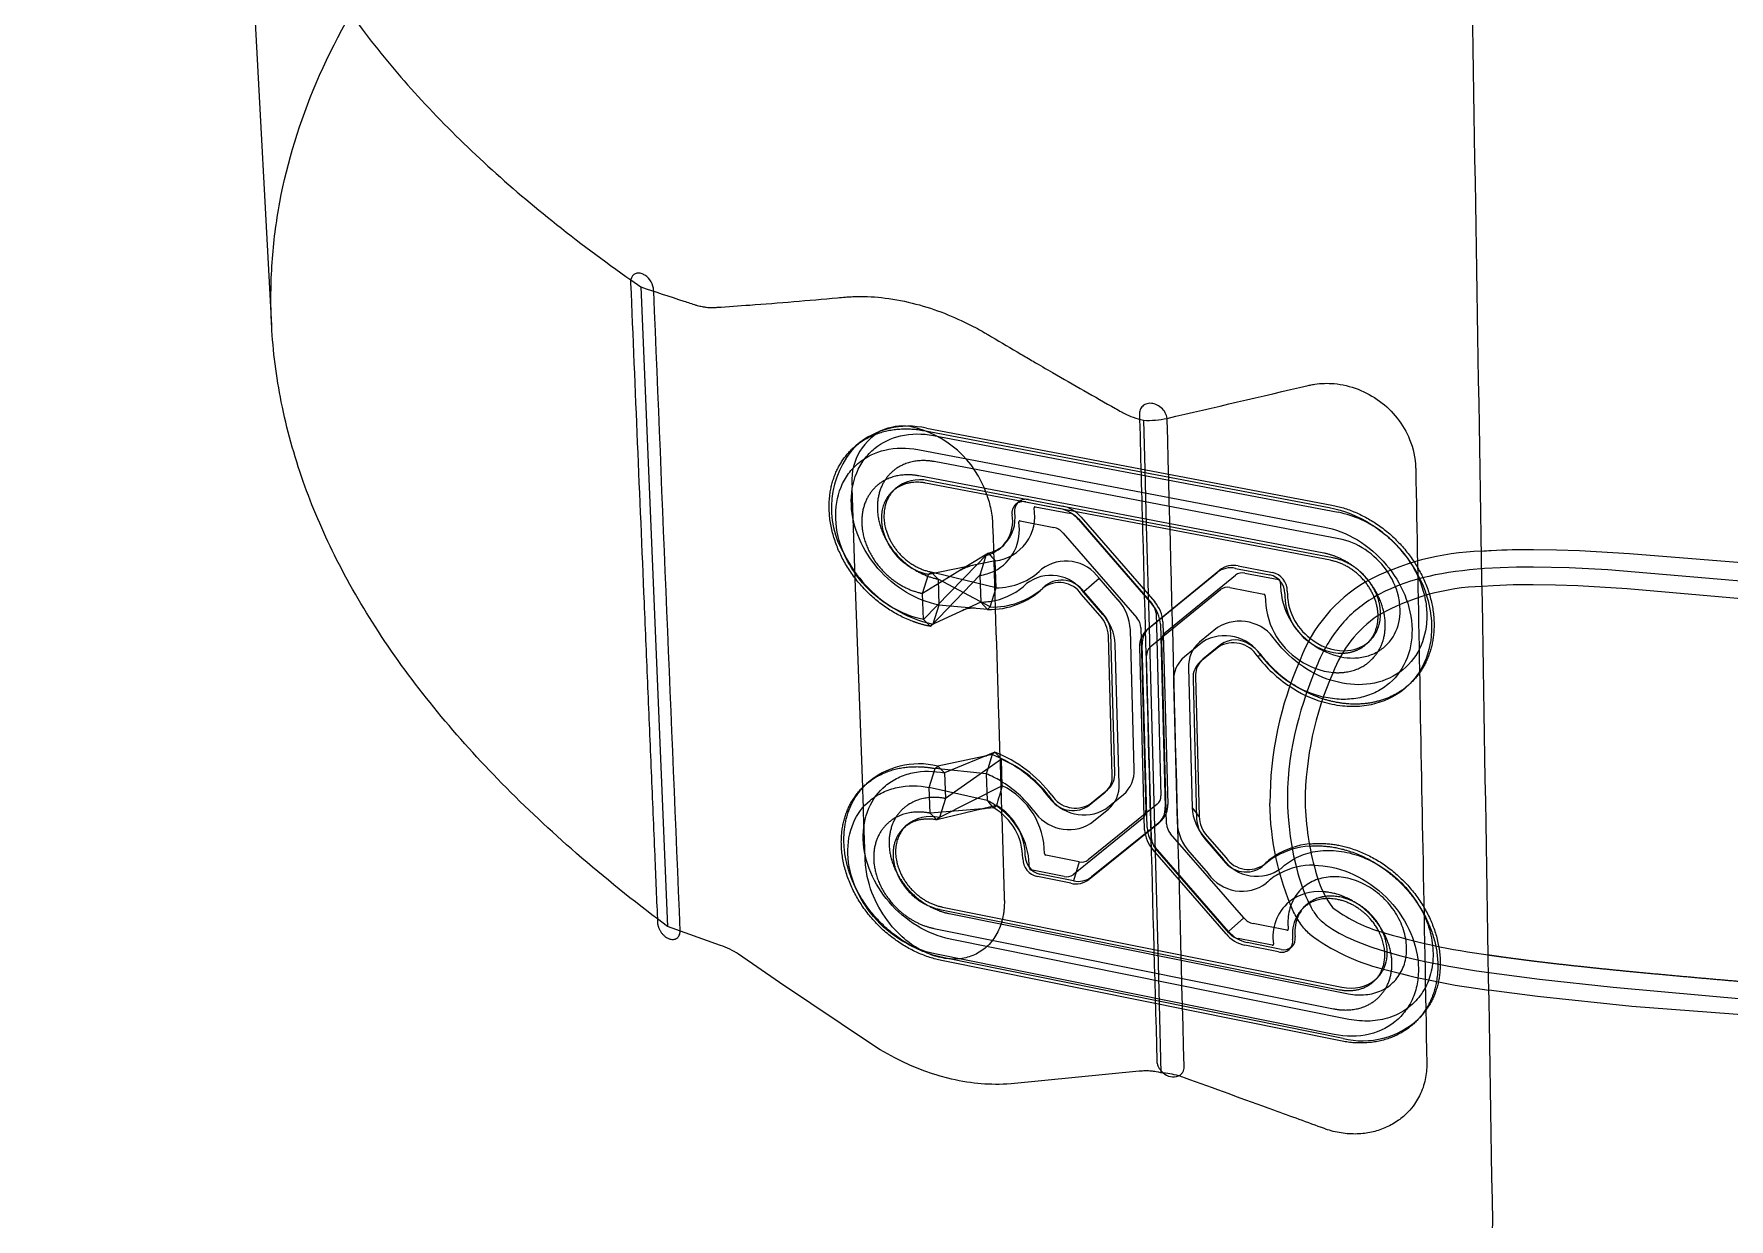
# Model space of a CAD drawing. Header units: millimetres. Extents: x 0 to 1863, y -681 to 0.
# Drawn here: x 185.7 to 263, y -206.1 to -152 of the extents above; entities that cross this region are included whole.
import ezdxf

# ---------------------------------------------------------------- set-up
doc = ezdxf.new("R2010")
doc.units = ezdxf.units.MM
doc.header["$MEASUREMENT"] = 0
doc.layers.add('Make2D$hidden$lines', color=7, linetype='Continuous', true_color=0xffffff)
doc.layers.add('Make2D$visible$lines', color=178, linetype='Continuous', true_color=0x000000)

msp = doc.modelspace()

# ---------------------------------------------------------------- linework, layer by layer
at = {"layer": 'Make2D$hidden$lines'}
for p, q in [((196.547, -165.334), (195.096, -137.909)), ((237.353, -169.614), (237.35, -169.563)), ((226.697, -170.342), (245.148, -173.844)), ((245.173, -175.046), (226.737, -171.536)), ((236.333, -171.9), (236.401, -174.43)), ((223.14, -176.855), (222.994, -172.713)), ((224.878, -172.847), (224.957, -172.775)), ((224.944, -172.787), (224.9, -172.83)), ((244.903, -175.921), (226.463, -172.402)), ((230.462, -173.472), (230.556, -173.385)), ((230.919, -173.372), (232.46, -173.667)), ((231.035, -173.264), (232.576, -173.558)), ((231.343, -173.589), (232.882, -173.883)), ((230.646, -174.239), (232.187, -174.534)), ((233.31, -174.138), (236.657, -177.994)), ((233.317, -174.177), (236.669, -178.039)), ((233.432, -174.069), (236.783, -177.93)), ((229.915, -175.328), (229.843, -175.395)), ((232.616, -174.789), (235.969, -178.652)), ((229.208, -175.7), (228.18, -176.331)), ((229.518, -176.06), (228.18, -176.331)), ((229.091, -175.809), (228.681, -176.23)), ((229.091, -175.809), (228.984, -176.169)), ((229.208, -175.7), (229.091, -175.809)), ((229.557, -177.283), (229.518, -176.06)), ((226.602, -176.565), (226.914, -176.886)), ((229.557, -177.283), (226.793, -176.612)), ((229.285, -178.158), (226.914, -176.886)), ((226.914, -176.886), (226.954, -178.069)), ((233.555, -177.459), (234.253, -176.849)), ((235.114, -177.84), (234.253, -176.849)), ((237.267, -179.319), (240.464, -176.707)), ((240.887, -176.614), (242.445, -176.912)), ((229.285, -178.158), (229.557, -177.283)), ((231.73, -177.259), (231.824, -177.171)), ((231.807, -177.187), (231.748, -177.244)), ((234.3, -178.56), (233.439, -177.568)), ((234.415, -178.45), (233.555, -177.459)), ((234.423, -178.496), (233.561, -177.504)), ((226.954, -178.069), (226.681, -178.934)), ((229.169, -178.267), (226.954, -178.069)), ((228.859, -177.937), (229.169, -178.267)), ((229.169, -178.267), (229.285, -178.158)), ((226.681, -178.934), (226.584, -179.024)), ((226.774, -178.891), (226.681, -178.934)), ((235.848, -185.561), (235.674, -179.197)), ((236.156, -179.105), (236.381, -187.436)), ((236.526, -179.106), (236.8, -189.335)), ((236.844, -178.447), (237.065, -186.767)), ((237.042, -178.946), (237.263, -187.275)), ((237.157, -178.837), (237.376, -187.163)), ((239.648, -179.093), (238.826, -179.764)), ((234.853, -185.833), (234.674, -179.465)), ((234.967, -185.722), (234.789, -179.355)), ((235.162, -186.228), (234.984, -179.856)), ((236.44, -188.204), (236.214, -179.864)), ((237.322, -188.042), (237.102, -179.705)), ((239.799, -179.873), (238.976, -180.543)), ((246.593, -179.691), (246.509, -179.773)), ((246.535, -179.745), (246.572, -179.711)), ((238.822, -180.687), (238.921, -180.591)), ((238.9, -180.612), (238.865, -180.651)), ((238.329, -180.921), (238.493, -187.304)), ((229.495, -184.776), (227.207, -185.718)), ((229.802, -185.097), (227.246, -186.888)), ((229.379, -184.887), (228.987, -184.969)), ((229.379, -184.887), (229.179, -185.534)), ((229.495, -184.776), (229.379, -184.887)), ((229.802, -185.097), (229.495, -184.776)), ((229.84, -186.305), (229.802, -185.097)), ((226.897, -185.41), (227.207, -185.718)), ((227.207, -185.718), (227.246, -186.888)), ((229.84, -186.305), (226.975, -187.75)), ((227.246, -186.888), (226.975, -187.75)), ((233.718, -187.249), (234.527, -186.594)), ((233.833, -187.138), (234.636, -186.487)), ((234.551, -187.357), (235.359, -186.702)), ((234.698, -186.432), (234.602, -186.525)), ((234.642, -186.482), (234.68, -186.449)), ((229.571, -187.204), (228.936, -187.358)), ((229.456, -187.315), (228.936, -187.358)), ((229.456, -187.315), (229.571, -187.204)), ((236.902, -187.147), (233.759, -189.686)), ((233.864, -188.025), (234.673, -187.37)), ((238.493, -187.304), (238.687, -187.55)), ((238.807, -187.703), (238.687, -187.55)), ((225.377, -188.202), (225.451, -188.131)), ((225.446, -188.136), (225.394, -188.189)), ((226.975, -187.75), (226.858, -187.862)), ((236.218, -187.816), (233.073, -190.357)), ((236.935, -188.035), (233.79, -190.573)), ((237.044, -187.927), (233.904, -190.461)), ((237.11, -187.869), (237.011, -187.966)), ((237.088, -187.89), (237.049, -187.923)), ((240.146, -192.94), (236.812, -189.104)), ((240.841, -192.328), (237.508, -188.492)), ((239.051, -188.655), (239.909, -189.644)), ((233.345, -189.773), (231.822, -189.47)), ((233.345, -189.773), (233.077, -190.635)), ((232.658, -190.444), (231.133, -190.14)), ((232.962, -190.747), (231.438, -190.443)), ((233.077, -190.635), (231.553, -190.331)), ((227.42, -192.13), (245.609, -195.78)), ((240.146, -192.94), (240.841, -192.328)), ((243.531, -191.893), (243.625, -191.797)), ((242.81, -192.891), (241.268, -192.583)), ((245.634, -196.948), (227.458, -193.29)), ((236.92, -193.797), (236.986, -196.264)), ((242.542, -193.76), (241, -193.452)), ((245.367, -197.818), (227.188, -194.15)), ((246.935, -195.051), (246.847, -195.141)), ((246.878, -195.107), (246.909, -195.077))]:
    msp.add_line(p, q, dxfattribs=at)
msp.add_lwpolyline([(309.415, -180.896), (257.434, -176.46), (255.672, -176.374), (254.037, -176.341), (253.265, -176.347), (252.525, -176.369), (251.815, -176.408), (251.135, -176.467), (250.807, -176.503), (250.485, -176.544), (250.172, -176.591), (249.865, -176.643), (249.566, -176.7), (249.274, -176.763), (248.99, -176.832), (248.713, -176.907), (248.443, -176.988), (248.18, -177.074), (247.924, -177.168), (247.676, -177.267), (247.434, -177.374), (247.316, -177.429), (247.2, -177.487), (247.085, -177.546), (246.972, -177.607), (246.861, -177.67), (246.752, -177.734), (246.644, -177.8), (246.538, -177.868), (246.434, -177.938), (246.332, -178.01), (246.231, -178.084), (246.132, -178.16), (246.035, -178.237), (245.94, -178.317), (245.846, -178.398), (245.754, -178.482), (245.663, -178.567), (245.575, -178.655), (245.488, -178.745), (245.403, -178.836), (245.319, -178.93), (245.237, -179.026), (245.157, -179.124), (245.078, -179.224), (245.002, -179.327), (244.927, -179.431), (244.853, -179.538), (244.781, -179.648), (244.711, -179.759), (244.643, -179.873), (244.576, -179.989), (244.511, -180.107), (244.448, -180.228), (244.386, -180.351), (244.326, -180.477), (244.268, -180.605), (244.211, -180.736), (244.156, -180.869), (243.912, -181.493), (243.674, -182.158), (243.56, -182.505), (243.45, -182.861), (243.346, -183.226), (243.249, -183.6), (243.159, -183.981), (243.078, -184.369), (243.007, -184.764), (242.947, -185.165), (242.898, -185.57), (242.863, -185.98), (242.841, -186.393), (242.835, -186.6), (242.833, -186.808), (242.835, -187.033), (242.841, -187.259), (242.852, -187.486), (242.866, -187.713), (242.907, -188.167), (242.963, -188.617), (243.032, -189.059), (243.115, -189.49), (243.208, -189.906), (243.259, -190.107), (243.312, -190.304), (243.368, -190.495), (243.426, -190.68), (243.485, -190.859), (243.547, -191.032), (243.61, -191.197), (243.674, -191.355), (243.74, -191.506), (243.808, -191.649), (243.876, -191.783), (243.91, -191.846), (243.945, -191.908), (243.98, -191.967), (244.015, -192.024), (244.05, -192.079), (244.086, -192.131), (244.121, -192.181), (244.156, -192.228), (244.192, -192.273), (244.228, -192.315), (244.263, -192.355), (244.281, -192.373), (244.299, -192.392), (244.317, -192.409), (244.335, -192.426), (244.353, -192.442), (244.371, -192.457), (244.43, -192.507), (244.491, -192.556), (244.554, -192.604), (244.619, -192.652), (244.752, -192.746), (244.891, -192.838), (245.037, -192.927), (245.189, -193.015), (245.348, -193.1), (245.512, -193.183), (245.683, -193.265), (245.861, -193.344), (246.044, -193.422), (246.235, -193.498), (246.431, -193.572), (246.635, -193.645), (247.061, -193.786), (247.513, -193.92), (247.992, -194.05), (248.499, -194.174), (249.032, -194.293), (250.182, -194.519), (251.445, -194.73), (254.321, -195.121), (257.679, -195.486), (265.921, -196.225)], dxfattribs=at)
for centre, radius, start, end in [((-179040.132, -7593.353), 179407.989, 2.36407292, 2.37339218), ((224.696, -174.51), 4.67, 18.32381, 78.50739), ((225.604, -172.419), 2.627, 119.66264, 186.41253), ((226.205, -173.641), 4.153, 136.96589, 211.33049), ((226.078, -174.076), 1.717, 77.06065, 130.73716), ((229.268, -174.022), 2.053, 277.00454, 10.67296), ((230.789, -173.867), 0.511, 75.23785, 190.3871), ((230.941, -173.769), 0.545, 138.01995, 188.57158), ((230.913, -173.792), 0.542, 77.02056, 131.12504), ((231.331, -173.634), 0.0464, 75.19067, 190.38673), ((232.141, -175.176), 1.542, 40.34065, 78.08496), ((232.257, -175.067), 1.542, 40.33995, 78.08906), ((228.707, -174.25), 1.606, 283.84819, 10.45125), ((228.524, -174.655), 2.096, 296.68015, 9.96227), ((228.711, -174.112), 1.712, 314.7303, 8.77461), ((230.634, -174.284), 0.0464, 75.14768, 190.42937), ((232.027, -175.29), 0.773, 40.38071, 78.02513), ((232.723, -174.637), 0.771, 40.37656, 78.04974), ((244.191, -178.615), 4.866, 52.31101, 78.65235), ((228.864, -174.191), 1.548, 282.80807, 312.38007), ((243.871, -179.074), 5.425, 37.24985, 52.24483), ((228.155, -172.969), 6.184, 207.51739, 237.79262), ((241.119, -165.734), 15.531, 219.91819, 221.6724), ((232.747, -177.904), 1.839, 35.0278, 127.29793), ((252.081, -187.802), 12.197, 91.90387, 117.8689), ((226.783, -177.129), 0.505, 76.30659, 101.70146), ((228.883, -178.116), 1.889, 102.03, 122.23322), ((229.553, -174.294), 2.989, 270.0638, 314.08599), ((232.053, -178.561), 1.842, 35.01424, 127.26645), ((240.775, -177.111), 0.51, 77.26669, 127.56798), ((229.28, -174.794), 3.475, 268.17681, 313.94722), ((229.388, -174.656), 3.504, 268.31434, 310.99684), ((228.915, -175.039), 2.884, 281.85365, 314.54167), ((232.434, -178.274), 1.228, 35.072, 127.20375), ((232.546, -178.173), 1.236, 35.28995, 125.7842), ((242.429, -176.989), 0.0778, 359.65216, 78.16477), ((245.906, -177.057), 3.399, 178.86237, 235.56714), ((251.987, -187.355), 10.136, 91.60867, 119.71599), ((227.75, -173.644), 5.397, 237.9012, 258.56699), ((233.469, -179.312), 2.208, 2.99724, 41.83578), ((236.109, -178.485), 0.736, 2.94443, 41.82761), ((235.573, -179.021), 1.471, 2.90612, 41.86622), ((235.688, -178.911), 1.47, 2.9009, 41.86486), ((233.204, -179.542), 1.471, 3.00094, 41.87785), ((233.32, -179.432), 1.471, 2.99569, 41.87649), ((232.775, -179.973), 2.213, 3.02869, 41.84394), ((235.419, -179.144), 0.738, 2.97581, 41.83578), ((237.174, -179.814), 0.962, 137.29201, 183.0048), ((240.666, -180.743), 1.939, 32.45488, 121.68471), ((237.573, -179.678), 0.472, 130.46747, 183.27549), ((239.742, -180.842), 1.415, 130.3706, 183.21096), ((240.456, -180.781), 1.121, 54.64974, 125.87934), ((240.261, -181.282), 1.648, 37.46901, 58.89663), ((245.331, -177.793), 2.47, 231.67303, 270.36649), ((245.453, -177.66), 2.493, 230.77647, 269.11185), ((239.518, -181.209), 0.859, 129.1349, 134.0455), ((246.49, -176.505), 6.201, 217.491, 235.88454), ((245.233, -177.902), 3.256, 235.71849, 264.38013), ((246.079, -177.084), 5.647, 236.35849, 252.86519), ((245.593, -177.577), 4.814, 237.45098, 256.75099), ((228.578, -183.368), 1.651, 284.29802, 292.36083), ((227.191, -190.499), 6.023, 37.38198, 68.70483), ((227.308, -190.386), 6.021, 37.38062, 68.70795), ((227.787, -189.925), 5.232, 37.42176, 67.3454), ((227.009, -190.68), 5.355, 37.59675, 59.0402), ((233.931, -185.889), 0.923, 310.2371, 3.47168), ((234.031, -185.774), 0.937, 315.34493, 3.19536), ((234.463, -185.643), 1.387, 310.24721, 3.37996), ((346.67, -221.719), 122.079, 163.13668, 163.5772), ((228.323, -189.391), 3.439, 359.92902, 63.81352), ((233.558, -185.72), 1.914, 212.41742, 301.23249), ((233.056, -186.156), 1.278, 212.44512, 301.20024), ((233.171, -186.045), 1.278, 212.44626, 301.20627), ((233.777, -186.311), 1.387, 310.24858, 3.41576), ((236.604, -186.794), 0.462, 310.15059, 3.31566), ((228.619, -185.383), 1.994, 276.71588, 283.57006), ((218.41, -196.889), 14.618, 40.91636, 42.7315), ((228.117, -189.605), 2.652, 359.71468, 59.68603), ((228.233, -189.493), 2.651, 359.70857, 59.68714), ((227.739, -190.02), 3.333, 359.22941, 51.7028), ((232.871, -186.385), 1.917, 212.4106, 301.1963), ((235.92, -187.463), 0.462, 310.1517, 3.35134), ((236.342, -187.329), 0.923, 310.06638, 3.36128), ((236.441, -187.213), 0.937, 315.59224, 3.06817), ((240.681, -187.192), 2.191, 182.94401, 221.91072), ((226.579, -189.404), 1.701, 76.53631, 131.53897), ((237.897, -188.128), 1.46, 182.99552, 221.95949), ((238.052, -188.004), 0.73, 182.99702, 221.91873), ((244.192, -192.498), 3.563, 95.86282, 122.17347), ((244.099, -192.673), 3.628, 94.0001, 119.68687), ((231.621, -189.611), 0.852, 180.45523, 257.62002), ((231.736, -189.5), 0.851, 180.44868, 257.62416), ((231.839, -189.395), 0.0771, 180.29747, 257.76399), ((233.459, -189.29), 0.497, 256.73386, 307.11237), ((241.434, -188.563), 1.869, 215.31411, 306.31095), ((243.985, -193.157), 3.231, 89.01876, 117.75128), ((231.15, -190.065), 0.0773, 180.33617, 257.73978), ((232.773, -189.96), 0.497, 256.70247, 307.09845), ((233.191, -189.781), 0.992, 256.65494, 307.11438), ((233.305, -189.669), 0.992, 256.66017, 307.11671), ((244.256, -193.304), 2.178, 84.87095, 128.29258), ((241.435, -191.82), 0.781, 220.50393, 257.66009), ((244.714, -192.87), 1.529, 137.12924, 160.09003), ((241.334, -191.927), 1.561, 220.47539, 257.66896), ((242.823, -192.847), 0.0461, 253.8995, 9.3334), ((255.906, -163.86), 30.402, 252.94667, 262.58618), ((242.672, -193.224), 0.551, 256.44694, 309.68109), ((256.915, -158.561), 37.381, 254.86494, 262.45981), ((246.263, -194.185), 3.741, 256.13818, 312.79422)]:
    msp.add_arc(centre, radius, start, end, dxfattribs=at)
for points, knots in [([(204.421, -117.531), (203.541, -118.386), (201.857, -120.157), (199.673, -122.943), (197.889, -125.808), (196.546, -128.665), (195.613, -131.573), (195.088, -134.553), (195.005, -137.553), (195.358, -140.547), (196.12, -143.486), (197.304, -146.431), (198.913, -149.368), (200.943, -152.282), (203.389, -155.161), (206.197, -157.947), (209.389, -160.678), (211.682, -162.392), (212.91, -163.256)], [0, 0, 0, 0, 1.558587, 3.103685, 4.492926, 5.840449, 7.108177, 8.365565, 9.676134, 10.911229, 12.188188, 13.525629, 14.937761, 16.4373, 18.033728, 19.73337, 21.460896, 23.369365, 23.369365, 23.369365, 23.369365]), ([(196.545, -165.297), (196.496, -164.35), (196.513, -162.479), (196.99, -158.735), (198.445, -154.062), (201.459, -148.711), (204.15, -145.452), (205.64, -143.881)], [0, 0, 0, 0, 1.204972, 2.375008, 4.786105, 7.388314, 10.140967, 10.140967, 10.140967, 10.140967]), ([(214.121, -192.371), (212.779, -191.355), (210.267, -189.319), (206.855, -186.098), (203.898, -182.795), (201.393, -179.391), (199.396, -175.939), (197.895, -172.429), (196.916, -168.913), (196.609, -166.504), (196.547, -165.334)], [0, 0, 0, 0, 2.139483, 4.106188, 5.958867, 7.767436, 9.470219, 11.0189, 12.609077, 14.097398, 14.097398, 14.097398, 14.097398]), ([(237.35, -169.563), (239.492, -169.063), (241.665, -168.556), (243.906, -168.034), (244.297, -167.965), (245.422, -167.935), (247.152, -168.615), (248.402, -170.188), (248.667, -171.384), (248.784, -177.61), (248.951, -186.658), (249.121, -195.725), (249.184, -199.144), (249.153, -199.548), (249.035, -200.045), (248.823, -200.501), (248.609, -200.849), (248.313, -201.208), (247.885, -201.577), (247.349, -201.884), (246.74, -202.091), (246.075, -202.189), (245.367, -202.162), (244.859, -202.045), (244.581, -201.951), (243.768, -201.656), (241.624, -200.877), (239.41, -200.07), (237.965, -199.547), (237.875, -199.524)], [0, 0, 0, 0, 2.796188, 2.835366, 2.923678, 3.300679, 4.253335, 5.202875, 5.766476, 5.782344, 13.116434, 17.266787, 17.307669, 17.462591, 17.779783, 17.953315, 18.098493, 18.299972, 18.542327, 18.813625, 19.081231, 19.35619, 19.664414, 19.977084, 20.016153, 20.037145, 21.077291, 22.914633, 23.031204, 23.031204, 23.031204, 23.031204]), ([(236.095, -169.603), (236.147, -171.55), (236.41, -181.298), (236.672, -191.07), (236.885, -198.919), (236.904, -198.99), (236.926, -199.063), (236.983, -199.182), (237.066, -199.294), (237.148, -199.368), (237.172, -199.388)], [0, 0, 0, 0, 2.474729, 12.3932, 12.423162, 12.45388, 12.485458, 12.520007, 12.621468, 12.660566, 12.660566, 12.660566, 12.660566]), ([(237.875, -199.524), (237.915, -199.506), (237.986, -199.459), (238.095, -199.326), (238.126, -199.195), (238.123, -199.103), (237.866, -189.27), (237.61, -179.44), (237.353, -169.614)], [0, 0, 0, 0, 0.055595, 0.107067, 0.215832, 0.220053, 0.223675, 12.716459, 12.716459, 12.716459, 12.716459]), ([(226.954, -178.069), (226.431, -177.969), (225.395, -177.552), (224.132, -176.482), (223.245, -175.083), (222.86, -173.544), (223.051, -172.263), (223.522, -171.42), (224.148, -170.758), (225.236, -170.24), (226.203, -170.249), (226.697, -170.342)], [0, 0, 0, 0, 0.675618, 1.400283, 2.075971, 2.758468, 3.385805, 3.682858, 3.975356, 4.533707, 5.174394, 5.174394, 5.174394, 5.174394]), ([(244.003, -179.874), (244.38, -180.141), (244.989, -180.417), (245.85, -180.508), (246.447, -180.428), (246.984, -180.202), (247.567, -179.73), (247.91, -179.06), (247.988, -178.283), (247.884, -177.44), (247.396, -176.42), (246.43, -175.484), (245.6, -175.128), (245.173, -175.046)], [0, 0, 0, 0, 0.588051, 0.830137, 1.094057, 1.347136, 1.563827, 2.036973, 2.270558, 2.55075, 3.108249, 3.682034, 4.234236, 4.234236, 4.234236, 4.234236]), ([(248.296, -175.936), (248.618, -176.391), (248.988, -177.143), (249.189, -178.183), (249.191, -179.14), (248.865, -180.278), (247.856, -181.336), (246.437, -181.784), (244.921, -181.619), (243.465, -180.927), (242.654, -180.161), (242.302, -179.703)], [0, 0, 0, 0, 0.708011, 1.050437, 1.338277, 1.921885, 2.519461, 3.136358, 3.759983, 4.426777, 5.160271, 5.160271, 5.160271, 5.160271]), ([(227.458, -193.29), (226.928, -193.183), (225.891, -192.756), (224.641, -191.679), (223.773, -190.296), (223.405, -188.784), (223.637, -187.331), (224.329, -186.389), (225.085, -185.911), (225.992, -185.61), (226.73, -185.623), (227.207, -185.718)], [0, 0, 0, 0, 0.687188, 1.405134, 2.071111, 2.740176, 3.3528, 3.893826, 4.182756, 4.480226, 5.099794, 5.099794, 5.099794, 5.099794]), ([(229.844, -192.378), (229.789, -192.607), (229.626, -193.05), (229.212, -193.609), (228.656, -194.004), (228.003, -194.208), (227.293, -194.209), (226.567, -194.025), (225.85, -193.66), (225.032, -193.017), (224.243, -192.019), (223.744, -190.856), (223.613, -190.056), (223.597, -189.733), (223.556, -188.591), (223.517, -187.482), (223.478, -186.378)], [0, 0, 0, 0, 0.299919, 0.594565, 0.873554, 1.156307, 1.453498, 1.766911, 2.102396, 2.469932, 3.083574, 3.703551, 4.064961, 4.107576, 4.114463, 5.517876, 5.517876, 5.517876, 5.517876]), ([(242.541, -190.069), (242.749, -189.868), (243.238, -189.529), (244.11, -189.253), (245.067, -189.227), (246.049, -189.44), (246.997, -189.883), (247.857, -190.522), (248.574, -191.324), (249.11, -192.235), (249.426, -193.206), (249.506, -194.177), (249.336, -195.09), (248.926, -195.885), (248.296, -196.503), (247.496, -196.906), (246.58, -197.065), (245.95, -197.012), (245.634, -196.948)], [0, 0, 0, 0, 0.367638, 0.748298, 1.149771, 1.57377, 2.017091, 2.472005, 2.928742, 3.377186, 3.808646, 4.218217, 4.605584, 4.976637, 5.341819, 5.713486, 6.101844, 6.511805, 6.511805, 6.511805, 6.511805]), ([(245.609, -195.78), (245.87, -195.833), (246.391, -195.865), (247.135, -195.674), (247.739, -195.24), (248.143, -194.613), (248.299, -193.856), (248.214, -193.047), (247.89, -192.252), (247.37, -191.536), (246.688, -190.963), (245.909, -190.574), (245.092, -190.414), (244.309, -190.492), (243.631, -190.82), (243.127, -191.363), (242.857, -192.07), (242.84, -192.581), (242.869, -192.839)], [0, 0, 0, 0, 0.338723, 0.656633, 0.961522, 1.267174, 1.587254, 1.928878, 2.29164, 2.667866, 3.046417, 3.415468, 3.765558, 4.093446, 4.403159, 4.706668, 5.018394, 5.34884, 5.34884, 5.34884, 5.34884])]:
    msp.add_open_spline(points, degree=3, knots=knots, dxfattribs=at)
for points, weights, degree, knots in [([(226.737, -171.536), (226.2, -171.433), (225.139, -171.561), (224.139, -172.678), (224.078, -174.329), (224.975, -175.937), (226.124, -176.688), (226.788, -176.862), (226.914, -176.886)], [575.016030106, 575.171346848, 575.609409763, 576.415389456, 577.089657262, 577.396292771, 577.27120026, 577.095968631, 577.058996906], 3, [0, 0, 0, 0, 1.349827, 2.699654, 4.049481, 5.399308, 6.749135, 7.06863, 7.06863, 7.06863, 7.06863]), ([(246.593, -179.691), (247.4, -178.897), (246.915, -177.64), (246.36, -176.199), (244.903, -175.921)], [551.384060589, 480.912035092, 569.476280175, 469.736912258, 569.534563003], 2, [5.687569, 5.687569, 5.687569, 8.098962, 8.098962, 10.798616, 10.798616, 10.798616]), ([(248.436, -181.636), (247.345, -182.67), (245.677, -182.578), (244.3, -182.501), (243.036, -181.656)], [541.536466968, 521.763388855, 571.833038804, 530.670796091, 538.597017886], 2, [7.454091, 7.454091, 7.454091, 9.753774, 9.753774, 11.684208, 11.684208, 11.684208]), ([(227.188, -194.15), (224.778, -193.664), (223.407, -191.403), (222.035, -189.14), (222.961, -187.17), (223.194, -186.671), (223.583, -186.28)], [583.231367551, 512.400912181, 583.541153529, 511.699006154, 581.999540282, 573.317747968, 581.999540282], 2, [0, 0, 0, 3.251258, 3.251258, 6.502516, 6.502516, 6.964804, 6.964804, 6.964804]), ([(227.246, -186.888), (227.12, -186.863), (226.464, -186.778), (225.359, -187.081), (224.568, -188.335), (224.744, -189.998), (225.821, -191.489), (226.89, -192.025), (227.42, -192.13)], [580.917897053, 580.954687881, 581.164759969, 581.698726249, 582.498942826, 583.103865178, 583.301763442, 583.117067735, 582.960863854], 3, [3.729987, 3.729987, 3.729987, 3.729987, 4.049481, 5.399308, 6.749135, 8.098962, 9.448789, 10.798616, 10.798616, 10.798616, 10.798616]), ([(246.99, -192.926), (246.813, -192.59), (246.554, -192.312), (245.471, -191.149), (244.191, -191.515), (243.54, -191.702), (243.241, -192.288)], [1, 0.991090821522, 1, 0.825285628044, 1.00095724846, 0.903964930507, 0.915762376339], 2, [0, 0, 0, 0.31962, 0.31962, 3.019274, 3.019274, 4.524873, 4.524873, 4.524873]), ([(246.935, -195.051), (247.14, -194.84), (247.252, -194.567), (247.749, -193.362), (246.666, -192.199), (245.583, -191.036), (244.303, -191.402), (243.913, -191.511), (243.625, -191.797)], [1, 0.981674373343, 1, 0.824432883653, 0.998752752121, 0.824256317501, 0.99970853376, 0.967072556549, 0.99970853376], 2, [0, 0, 0, 0.246532, 0.246532, 2.946185, 2.946185, 5.645839, 5.645839, 5.981959, 5.981959, 5.981959])]:
    msp.add_rational_spline(points, weights, degree=degree, knots=knots, dxfattribs=at)
at = {"layer": 'Make2D$visible$lines'}
for p, q in [((212.91, -163.256), (213.364, -163.572)), ((213.364, -163.572), (214.582, -192.717)), ((213.954, -163.77), (213.953, -163.734)), ((236.272, -169.646), (236.333, -171.9)), ((226.265, -170.121), (244.738, -173.625)), ((226.383, -170.013), (244.852, -173.515)), ((223.055, -170.91), (223.174, -170.802)), ((225.99, -170.988), (244.466, -174.502)), ((244.492, -175.706), (226.03, -172.184)), ((244.789, -176.031), (226.345, -172.51)), ((236.401, -174.43), (236.526, -179.106)), ((223.478, -186.378), (223.14, -176.855)), ((228.18, -176.331), (226.21, -177.54)), ((226.21, -177.54), (226.484, -176.674)), ((228.681, -176.23), (226.25, -178.725)), ((228.18, -176.331), (226.484, -176.674)), ((226.484, -176.674), (226.602, -176.565)), ((228.82, -176.713), (226.563, -179.043)), ((226.793, -176.612), (226.602, -176.565)), ((228.984, -176.169), (228.82, -176.713)), ((228.82, -176.713), (228.859, -177.937)), ((236.428, -179.202), (239.626, -176.587)), ((236.543, -179.092), (239.74, -176.477)), ((240.473, -176.4), (242.033, -176.699)), ((240.587, -176.29), (242.147, -176.589)), ((226.25, -178.725), (226.21, -177.54)), ((236.577, -179.981), (239.777, -177.367)), ((240.201, -177.274), (241.761, -177.574)), ((228.859, -177.937), (226.774, -178.891)), ((226.563, -179.043), (226.25, -178.725)), ((226.584, -179.024), (226.563, -179.043)), ((236.39, -179.235), (236.493, -179.136)), ((236.325, -188.316), (236.099, -179.974)), ((238.961, -179.756), (238.138, -180.427)), ((236.637, -188.715), (236.412, -180.367)), ((239.685, -179.983), (238.862, -180.653)), ((241.455, -180.391), (241.62, -180.367)), ((238.53, -181.425), (238.693, -187.815)), ((238.645, -181.315), (238.807, -187.703)), ((237.642, -181.586), (237.809, -187.977)), ((248.491, -181.582), (248.437, -181.636)), ((228.987, -184.969), (226.897, -185.41)), ((226.508, -186.384), (226.78, -185.52)), ((226.78, -185.52), (226.897, -185.41)), ((229.108, -185.761), (226.78, -185.52)), ((229.179, -185.534), (229.108, -185.761)), ((229.108, -185.761), (229.147, -186.97)), ((223.582, -186.279), (223.647, -186.217)), ((226.547, -187.555), (226.508, -186.384)), ((229.147, -186.97), (226.508, -186.384)), ((228.936, -187.358), (226.547, -187.555)), ((226.858, -187.862), (226.547, -187.555)), ((228.936, -187.358), (226.858, -187.862)), ((240.033, -193.053), (236.698, -189.216)), ((240.162, -193.008), (236.823, -189.166)), ((239.065, -188.717), (239.925, -189.706)), ((239.179, -188.604), (240.039, -189.594)), ((236.8, -189.335), (236.92, -193.797)), ((238.368, -189.33), (239.228, -190.32)), ((226.995, -191.942), (245.205, -195.596)), ((227.111, -191.83), (245.317, -195.481)), ((214.582, -192.717), (214.121, -192.371)), ((226.724, -192.804), (244.938, -196.467)), ((242.134, -193.573), (240.59, -193.264)), ((242.43, -193.874), (240.887, -193.565)), ((243.045, -193.628), (242.953, -193.721)), ((244.963, -197.636), (226.763, -193.965)), ((245.255, -197.932), (227.072, -194.263)), ((236.986, -196.264), (237.07, -199.379)), ((248.849, -196.886), (248.805, -196.931))]:
    msp.add_line(p, q, dxfattribs=at)
for points in [[(251.675, -175.612, -0.004412), (252.121, -175.583, -0.014587), (254.039, -175.536), (255.087, -175.551), (256.135, -175.587), (258.418, -175.718), (331.345, -181.57), (353.37, -182.601), (359.949, -182.755), (371.633, -182.758), (376.545, -182.636), (381.454, -182.427), (385.51, -182.18), (389.56, -181.856), (392.841, -181.529), (396.115, -181.137), (398.708, -180.775), (401.294, -180.364), (405.276, -179.626), (408.876, -178.859)], [(381.543, -184.06, -0.008896), (371.663, -184.395, -0.008184), (359.924, -184.392, -0.001919), (356.684, -184.328, -0.001771), (353.321, -184.236, -0.002931), (346.276, -183.977, -0.007091), (315.61, -182.168, -0.00217), (300.117, -180.988), (258.308, -177.325), (256.066, -177.195), (255.051, -177.16), (254.035, -177.145), (253.123, -177.154), (252.212, -177.189), (251.702, -177.223)], [(243.855, -193.068, -0.063601), (243.443, -192.607, -0.037348), (243.113, -192.048, -0.10082), (242.033, -187.093)], [(243.639, -187.057, 0.063482), (244.114, -190.193, 0.098291), (244.888, -191.849)]]:
    msp.add_lwpolyline(points, format="xyb", dxfattribs=at)
for points in [[(237.07, -199.379), (236.959, -199.355), (236.847, -199.336), (236.79, -199.327), (236.734, -199.32), (236.678, -199.314), (236.621, -199.308), (236.564, -199.304), (236.508, -199.301), (236.451, -199.299), (236.394, -199.298), (236.337, -199.298), (236.281, -199.299), (236.224, -199.302), (236.167, -199.305), (236.074, -199.313), (230.244, -199.886), (230.053, -199.899), (229.872, -199.907), (229.692, -199.912), (229.529, -199.912), (229.367, -199.909), (229.205, -199.903), (229.043, -199.895), (228.881, -199.883), (228.719, -199.868), (228.558, -199.851), (228.397, -199.83), (228.221, -199.805), (228.046, -199.776), (227.872, -199.744), (227.698, -199.708), (227.525, -199.67), (227.352, -199.628), (227.01, -199.536), (226.833, -199.483), (226.657, -199.428), (226.309, -199.307), (225.965, -199.175), (225.625, -199.032), (225.281, -198.874), (224.942, -198.705), (224.608, -198.526), (224.28, -198.336), (223.923, -198.115), (219.683, -195.275), (217.817, -193.982), (217.721, -193.92), (217.623, -193.862), (217.524, -193.806), (217.423, -193.754), (217.321, -193.705), (217.216, -193.658), (217.111, -193.616), (217.004, -193.576), (214.582, -192.717)], [(375.429, -202.099), (370.543, -202.269), (358.937, -202.383), (345.447, -202.114), (315.143, -200.653), (258.52, -196.368), (254.225, -195.91), (252.01, -195.618)]]:
    msp.add_lwpolyline(points, dxfattribs=at)
for centre, radius, start, end in [((225.563, -173.6), 3.679, 77.12928, 130.49957), ((225.309, -172.278), 2.365, 82.30043, 115.13995), ((236.535, -165.992), 3.663, 265.89601, 282.85798), ((228.569, -174.622), 2.106, 276.84449, 295.19178), ((240.247, -177.393), 1.018, 77.21884, 127.64185), ((240.362, -177.283), 1.018, 77.22396, 127.64395), ((241.857, -177.537), 0.856, 359.65356, 78.1662), ((241.971, -177.427), 0.856, 359.6472, 78.17017), ((240.088, -177.772), 0.51, 77.23595, 127.55527), ((241.745, -177.65), 0.0779, 359.69034, 78.14093), ((245.247, -177.71), 3.424, 179.0047, 237.34125), ((245.348, -177.599), 2.635, 178.77778, 234.00876), ((245.453, -177.491), 2.627, 178.71226, 233.09674), ((249.972, -183.045), 7.015, 120.80995, 159.31858), ((228.51, -179.382), 1.169, 85.2139, 115.41033), ((228.797, -174.58), 3.357, 271.05015, 282.20023), ((227.092, -179.548), 0.73, 115.8181, 134.12942), ((237.04, -179.919), 0.943, 130.45804, 183.36693), ((237.086, -179.755), 0.857, 129.27601, 133.76431), ((250.015, -183.073), 5.455, 124.02357, 159.57908), ((239.981, -181.41), 1.942, 32.44781, 121.64924), ((240.363, -181.086), 1.295, 32.50287, 121.59103), ((245.433, -178.461), 1.692, 269.36997, 310.65049), ((236.884, -180.34), 0.472, 130.46939, 183.31114), ((239.055, -181.505), 1.416, 130.37226, 183.24649), ((239.471, -181.372), 0.942, 130.2869, 183.25612), ((239.616, -181.269), 0.972, 140.78852, 182.71342), ((246.387, -176.605), 6.217, 217.50952, 236.44082), ((245.895, -177.087), 5.389, 217.50356, 237.55221), ((258.256, -187.106), 16.223, 156.23185, 179.953), ((258.37, -187.141), 14.732, 156.08831, 179.67338), ((226.043, -188.915), 3.608, 76.31143, 131.6033), ((227.269, -190.267), 4.868, 59.16942, 67.79923), ((227.556, -190.099), 3.51, 50.14708, 63.03982), ((240.265, -187.629), 1.459, 182.90037, 221.94816), ((237.783, -188.24), 1.46, 183.00079, 221.96087), ((240.001, -187.863), 2.196, 182.97552, 221.919), ((240.151, -187.741), 1.46, 182.90562, 221.94954), ((237.368, -188.677), 0.732, 183.02859, 221.927), ((240.943, -188.984), 1.248, 215.34055, 306.28099), ((241.056, -188.872), 1.247, 215.34266, 306.28657), ((243.915, -192.306), 3.217, 120.0728, 133.96318), ((244.02, -192.184), 3.206, 122.56599, 133.97818), ((240.755, -189.238), 1.872, 215.3015, 306.27736), ((243.793, -192.75), 2.782, 118.16125, 133.94319), ((244.292, -193.204), 2.123, 130.72801, 188.59228), ((244.855, -193.08), 1.799, 153.87185, 187.19122), ((248.923, -186.563), 6.65, 232.64946, 253.0995), ((241.221, -192.039), 1.562, 220.47612, 257.66477), ((240.758, -192.499), 0.783, 220.50827, 257.63498), ((245.025, -192.969), 1.855, 160.48751, 186.87534), ((249.374, -185.762), 9.157, 232.93408, 255.97127), ((242.147, -193.528), 0.0461, 253.85319, 9.37325), ((242.57, -193.387), 0.507, 253.90262, 9.27876), ((242.662, -193.267), 0.527, 316.66443, 8.20108), ((245.731, -193.77), 1.761, 256.39257, 310.61452), ((236.766, -203.371), 4.004, 73.90964, 85.64763), ((237.636, -198.873), 0.694, 227.92866, 290.15526)]:
    msp.add_arc(centre, radius, start, end, dxfattribs=at)
for points, knots in [([(183.458, -318.082), (183.627, -320.573), (184.487, -325.517), (186.777, -331.298), (189.266, -335.435), (191.017, -337.672), (192.508, -339.2), (193.973, -340.476), (195.901, -341.761), (198.372, -342.795), (200.884, -343.253), (203.402, -343.137), (205.847, -342.45), (208.196, -341.211), (210.421, -339.449), (212.509, -337.168), (214.296, -334.6), (215.835, -331.836), (217.649, -327.862), (219.589, -322.047), (221.43, -313.941), (222.865, -304.635), (224.048, -293.782), (225.029, -281.447), (226.072, -265.124), (226.846, -250.674), (227.624, -237.441), (228.095, -230.367), (228.586, -224.67), (228.931, -221.694), (229.32, -219.313), (229.826, -217.188), (230.529, -215.25), (231.413, -213.791), (232.258, -212.85), (233.206, -212.026), (234.712, -211.146), (237.01, -210.372), (239.855, -209.838), (243.313, -209.462), (246.42, -209.249), (248.486, -209.126), (249.207, -209.085), (249.326, -209.075), (249.448, -209.062), (249.643, -209.035), (249.957, -208.969), (250.312, -208.859), (250.683, -208.692), (251.015, -208.492), (251.322, -208.247), (251.589, -207.967), (251.811, -207.654), (251.986, -207.313), (252.144, -206.843), (252.191, -206.456), (252.186, -206.194), (251.826, -184.655), (251.467, -163.121), (251.107, -141.563), (251.099, -140.961), (250.921, -139.711), (250.21, -137.914), (249.024, -136.206), (247.463, -134.749), (245.834, -133.757), (244.398, -133.191), (243.518, -132.964), (243.048, -132.877), (242.878, -132.85), (241.855, -132.698), (240.505, -132.491), (238.75, -132.209), (237.102, -131.937), (235.026, -131.578), (233.403, -131.282), (232.614, -131.134)], [0, 0, 0, 0, 3.172231, 6.346229, 7.857655, 9.297951, 9.947942, 10.568678, 11.764893, 12.880589, 13.956153, 14.989217, 16.062832, 17.164104, 18.347817, 19.656043, 21.083699, 22.316246, 23.673991, 26.629961, 30.093806, 34.229125, 38.590817, 43.966813, 49.953951, 59.377429, 62.355725, 66.800899, 68.387234, 69.621579, 70.608202, 71.452576, 72.39564, 73.219288, 73.607256, 73.998442, 74.811675, 75.810927, 77.067964, 78.48646, 80.229029, 81.026062, 81.116471, 81.146453, 81.178097, 81.27219, 81.396267, 81.58559, 81.74418, 81.912424, 82.077863, 82.241242, 82.402872, 82.564623, 82.727272, 83.030687, 83.056514, 83.059769, 110.407186, 110.427023, 110.460727, 111.17313, 112.02026, 112.899492, 113.799718, 114.719118, 115.311172, 115.756535, 115.872067, 115.918453, 115.975829, 117.186626, 117.653416, 118.234841, 119.310175, 120.33078, 120.33078, 120.33078, 120.33078]), ([(213.953, -163.734), (213.947, -163.597), (213.857, -163.329), (213.627, -163.071), (213.395, -162.957), (213.227, -162.935), (213.075, -162.98), (212.925, -163.128), (212.897, -163.292), (212.902, -163.399), (213.106, -168.255), (213.364, -174.396), (213.677, -181.814), (213.838, -185.656), (213.989, -189.232), (214.086, -191.548), (214.133, -192.605), (214.147, -192.661), (214.158, -192.713), (214.18, -192.77), (214.201, -192.825), (214.24, -192.9), (214.284, -192.972), (214.336, -193.039), (214.376, -193.084), (214.418, -193.126), (214.489, -193.187), (214.571, -193.24), (214.653, -193.276), (214.735, -193.302), (214.83, -193.314), (214.937, -193.292), (215.016, -193.252), (215.08, -193.19), (215.142, -193.083), (215.159, -192.99), (215.16, -192.926)], [0, 0, 0, 0, 0.173516, 0.350635, 0.42899, 0.498359, 0.561475, 0.625873, 0.75758, 0.76006, 0.763782, 6.934092, 8.571165, 10.199857, 11.820233, 13.120398, 13.145396, 13.165879, 13.192072, 13.213475, 13.243136, 13.266993, 13.32081, 13.350632, 13.374178, 13.39735, 13.425734, 13.493184, 13.520715, 13.53918, 13.603164, 13.64008, 13.677088, 13.714482, 13.752256, 13.832771, 13.832771, 13.832771, 13.832771]), ([(213.364, -163.572), (214.018, -163.793), (214.856, -164.07), (215.714, -164.347), (215.955, -164.422), (216.048, -164.445), (216.158, -164.469), (216.297, -164.492), (216.476, -164.512), (216.638, -164.514), (216.762, -164.508), (217.309, -164.471), (219.174, -164.34), (221.122, -164.179), (222.661, -164.037), (222.958, -164.016), (223.56, -163.998), (224.554, -164.054), (225.89, -164.318), (227.203, -164.751), (228.155, -165.182), (228.753, -165.5), (229.004, -165.641), (229.185, -165.747), (229.732, -166.073), (230.423, -166.48), (231.352, -167.024), (232.786, -167.857), (234.128, -168.624), (235.223, -169.242), (235.488, -169.384), (235.817, -169.526), (236.112, -169.612), (236.272, -169.646)], [0, 0, 0, 0, 0.877667, 1.122, 1.145635, 1.19834, 1.243805, 1.28877, 1.377089, 1.472484, 1.49367, 1.535972, 2.168652, 3.869589, 4.020254, 4.133248, 4.247351, 4.785909, 5.395336, 5.973801, 6.540174, 6.721168, 6.835079, 6.905311, 6.987993, 7.645067, 7.923346, 8.356545, 9.752815, 9.888321, 9.953425, 10.134786, 10.343199, 10.343199, 10.343199, 10.343199]), ([(237.35, -169.563), (237.34, -169.473), (237.276, -169.29), (237.091, -169.065), (236.842, -168.913), (236.573, -168.859), (236.324, -168.915), (236.149, -169.072), (236.093, -169.237), (236.088, -169.337), (236.088, -169.37), (236.091, -169.452), (236.093, -169.529), (236.095, -169.603)], [0, 0, 0, 0, 0.1159903, 0.2409598, 0.3657696, 0.4810184, 0.5845688, 0.6802423, 0.7695954, 0.8001894, 0.8070789, 0.8114718, 0.905101, 0.905101, 0.905101, 0.905101]), ([(226.25, -178.725), (225.727, -178.624), (224.689, -178.206), (223.425, -177.135), (222.536, -175.734), (222.149, -174.193), (222.34, -172.911), (222.811, -172.066), (223.438, -171.404), (224.527, -170.886), (225.495, -170.895), (225.99, -170.988)], [0, 0, 0, 0, 0.67667, 1.402563, 2.079372, 2.762864, 3.390906, 3.688222, 3.980961, 4.539828, 5.181319, 5.181319, 5.181319, 5.181319]), ([(229.128, -173.042), (229.167, -173.149), (229.239, -173.372), (229.347, -173.821), (229.391, -174.178), (229.399, -174.423), (229.49, -177.318), (229.624, -181.604), (229.779, -186.585), (229.867, -189.39), (229.912, -190.828), (229.935, -191.604), (229.931, -191.742), (229.924, -191.88), (229.91, -192.012), (229.892, -192.144), (229.87, -192.265), (229.85, -192.355), (229.844, -192.378)], [0, 0, 0, 0, 0.145584, 0.296235, 0.587495, 0.601603, 0.607477, 4.267861, 6.051675, 6.939832, 7.834728, 7.880527, 7.925844, 8.010971, 8.055169, 8.094622, 8.181095, 8.21121, 8.21121, 8.21121, 8.21121]), ([(244.738, -173.625), (245.411, -173.753), (246.683, -174.281), (248.205, -175.642), (249.193, -177.352), (249.525, -179.204), (249.174, -180.662), (248.511, -181.61), (247.632, -182.351), (246.493, -182.712), (245.317, -182.699), (244.715, -182.573), (244.415, -182.481)], [0, 0, 0, 0, 0.870008, 1.722375, 2.561084, 3.347707, 4.071658, 4.417799, 4.805119, 5.51726, 5.895533, 6.294328, 6.294328, 6.294328, 6.294328]), ([(244.466, -174.502), (245.015, -174.606), (246.086, -175.037), (247.375, -176.144), (248.259, -177.573), (248.615, -179.138), (248.339, -180.665), (247.571, -181.646), (246.74, -182.128), (246.033, -182.339), (245.267, -182.393), (244.75, -182.322), (244.49, -182.262)], [0, 0, 0, 0, 0.708562, 1.446815, 2.131184, 2.819971, 3.453717, 4.053409, 4.354429, 4.664045, 4.985835, 5.324579, 5.324579, 5.324579, 5.324579]), ([(226.763, -193.965), (226.232, -193.858), (225.193, -193.43), (223.941, -192.351), (223.071, -190.966), (222.702, -189.452), (222.934, -187.998), (223.626, -187.055), (224.383, -186.576), (225.291, -186.275), (226.03, -186.288), (226.508, -186.384)], [0, 0, 0, 0, 0.688252, 1.407404, 2.074469, 2.744486, 3.357768, 3.899235, 4.188406, 4.486166, 5.106509, 5.106509, 5.106509, 5.106509]), ([(244.04, -189.926), (244.589, -189.929), (245.733, -190.185), (247.232, -191.157), (248.331, -192.559), (248.786, -193.914), (248.818, -194.963), (248.675, -195.718), (248.364, -196.394), (247.72, -197.164), (246.555, -197.758), (245.489, -197.741), (244.963, -197.636)], [0, 0, 0, 0, 0.696147, 1.464438, 2.237854, 2.928734, 3.253079, 3.563232, 3.899132, 4.191685, 4.824531, 5.509323, 5.509323, 5.509323, 5.509323]), ([(226.028, -265.342), (230.024, -263.596), (238.414, -260.464), (252.339, -256.73), (264.917, -254.572), (274.306, -253.519), (281.079, -252.89), (286.456, -252.457), (291.825, -251.939), (295.524, -251.487), (299.512, -250.834), (303.683, -249.936), (308.022, -248.675), (311.98, -247.156), (316.027, -245.155), (320.094, -242.481), (324.06, -238.916), (327.519, -234.729), (330.506, -229.903), (333.081, -224.35), (335.335, -217.915), (337.368, -210.332), (338.52, -204.85), (339.091, -201.885)], [0, 0, 0, 0, 5.541318, 11.368215, 18.302528, 21.742545, 23.374451, 26.946858, 28.598584, 30.228762, 31.682228, 33.732881, 35.648758, 37.419515, 39.116032, 41.379603, 43.588478, 45.873649, 48.263992, 50.786611, 53.640832, 56.921457, 60.758426, 60.758426, 60.758426, 60.758426])]:
    msp.add_open_spline(points, degree=3, knots=knots, dxfattribs=at)
for points, weights, degree, knots in [([(226.563, -179.043), (226.245, -178.981), (225.938, -178.879), (223.517, -178.072), (222.424, -175.671), (221.33, -173.266), (222.57, -171.464), (223.816, -169.656), (226.265, -170.121)], [1, 0.997895750445, 1, 0.87835752049, 1.00003917203, 0.876685852575, 0.997066265224, 0.87314014447, 0.993816544275], 2, [0, 0, 0, 0.274182, 0.274182, 3.52544, 3.52544, 6.776698, 6.776698, 10.027956, 10.027956, 10.027956]), ([(226.03, -172.184), (225.493, -172.08), (224.43, -172.208), (223.43, -173.326), (223.37, -174.979), (224.269, -176.589), (225.419, -177.342), (226.084, -177.516), (226.21, -177.54)], [574.030873183, 574.186189925, 574.62425284, 575.430232533, 576.104500339, 576.411135848, 576.286043337, 576.110811709, 576.073839983], 3, [0, 0, 0, 0, 1.349827, 2.699654, 4.049481, 5.399308, 6.749135, 7.06863, 7.06863, 7.06863, 7.06863]), ([(226.345, -172.51), (224.916, -172.238), (224.445, -173.468), (223.975, -174.695), (225.058, -175.857), (225.674, -176.518), (226.484, -176.674)], [574.668350485, 474.658476586, 575.739624032, 475.742609971, 576.457981602, 537.285574599, 576.257317234], 2, [0, 0, 0, 2.699654, 2.699654, 5.399308, 5.399308, 7.059365, 7.059365, 7.059365]), ([(224.9, -172.83), (224.676, -173.06), (224.563, -173.359), (224.093, -174.586), (225.176, -175.748), (225.791, -176.409), (226.602, -176.565)], [1, 0.979000425135, 1, 0.826315291787, 1.00124735685, 0.933208957637, 1.00089892303], 2, [0, 0, 0, 0.26759, 0.26759, 2.967244, 2.967244, 4.627301, 4.627301, 4.627301]), ([(244.852, -173.515), (247.352, -173.99), (248.743, -176.325), (250.133, -178.657), (249.131, -180.689), (248.886, -181.189), (248.491, -181.582)], [568.626582003, 498.339825587, 568.316796025, 499.041731614, 569.858409272, 562.053995479, 569.858409272], 2, [0, 0, 0, 3.251258, 3.251258, 6.502516, 6.502516, 6.970068, 6.970068, 6.970068]), ([(244.914, -181.142), (244.941, -181.145), (245.508, -181.183), (246.557, -180.895), (247.396, -179.602), (247.241, -177.888), (246.143, -176.354), (245.04, -175.809), (244.492, -175.706)], [570.682185202, 570.673439446, 570.484253374, 569.995030484, 569.194813907, 568.589891555, 568.391993291, 568.576688998, 568.732892879], 3, [3.982974, 3.982974, 3.982974, 3.982974, 4.049481, 5.399308, 6.749135, 8.098962, 9.448789, 10.798616, 10.798616, 10.798616, 10.798616]), ([(245.347, -180.263), (245.895, -180.246), (246.303, -179.951), (247.357, -179.19), (246.802, -177.751), (246.247, -176.31), (244.789, -176.031)], [521.827196407, 527.327175399, 570.341107643, 470.189450879, 569.312087355, 469.601391765, 569.370370182], 2, [4.226838, 4.226838, 4.226838, 5.399308, 5.399308, 8.098962, 8.098962, 10.798616, 10.798616, 10.798616]), ([(227.072, -194.263), (224.662, -193.777), (223.29, -191.515), (221.918, -189.251), (222.843, -187.281), (223.773, -185.303), (226.16, -185.441), (226.473, -185.459), (226.78, -185.52)], [583.06717473, 512.256835064, 583.376960708, 511.554929037, 581.835347462, 509.551342931, 579.86071793, 578.49693204, 579.86071793], 2, [0, 0, 0, 3.251258, 3.251258, 6.502516, 6.502516, 9.753774, 9.753774, 10.018719, 10.018719, 10.018719]), ([(226.547, -187.555), (226.421, -187.53), (225.765, -187.444), (224.658, -187.748), (223.867, -189.003), (224.043, -190.668), (225.123, -192.161), (226.193, -192.698), (226.724, -192.804)], [579.93274013, 579.969530958, 580.179603046, 580.713569327, 581.513785903, 582.118708255, 582.316606519, 582.131910812, 581.975706931], 3, [3.729987, 3.729987, 3.729987, 3.729987, 4.049481, 5.399308, 6.749135, 8.098962, 9.448789, 10.798616, 10.798616, 10.798616, 10.798616]), ([(226.858, -187.862), (226.054, -187.702), (225.479, -188.121), (224.471, -188.858), (225.028, -190.259), (225.584, -191.659), (226.995, -191.942)], [580.570226982, 541.305162275, 581.18845627, 480.253165075, 582.217476558, 480.841224189, 582.159193731], 2, [3.739252, 3.739252, 3.739252, 5.399308, 5.399308, 8.098962, 8.098962, 10.798616, 10.798616, 10.798616]), ([(225.394, -188.189), (224.672, -188.959), (225.144, -190.147), (225.7, -191.547), (227.111, -191.83)], [558.74482025, 493.502525151, 582.381669379, 480.976744681, 582.323386551], 2, [5.746419, 5.746419, 5.746419, 8.098962, 8.098962, 10.798616, 10.798616, 10.798616]), ([(243.828, -188.954), (244.797, -188.846), (245.814, -189.186), (248.273, -190.009), (249.347, -192.411), (250.42, -194.809), (249.121, -196.565), (248.996, -196.734), (248.849, -196.886)], [540.182451808, 543.190789511, 574.363491112, 503.494280035, 574.340875911, 504.459384517, 576.057224989, 574.801251358, 576.057224989], 2, [1.800584, 1.800584, 1.800584, 3.251258, 3.251258, 6.502516, 6.502516, 9.753774, 9.753774, 9.932019, 9.932019, 9.932019]), ([(243.846, -189.055), (244.756, -188.983), (245.702, -189.299), (248.161, -190.123), (249.236, -192.525), (250.309, -194.923), (249.01, -196.68), (247.716, -198.429), (245.255, -197.932)], [540.55553029, 545.117005117, 574.199298291, 503.350202918, 574.17668309, 504.3153074, 575.893032168, 506.362352002, 577.769194428], 2, [1.897475, 1.897475, 1.897475, 3.251258, 3.251258, 6.502516, 6.502516, 9.753774, 9.753774, 13.005032, 13.005032, 13.005032]), ([(244.938, -196.467), (245.478, -196.577), (246.553, -196.467), (247.585, -195.383), (247.673, -193.752), (246.784, -192.145), (245.505, -191.308), (244.701, -191.15), (244.451, -191.135)], [576.677726628, 576.522409886, 576.08434697, 575.278367278, 574.604099472, 574.297463962, 574.435445789, 574.666782513, 574.752106283], 3, [0, 0, 0, 0, 1.349827, 2.699654, 4.049481, 5.399308, 6.749135, 7.379718, 7.379718, 7.379718, 7.379718]), ([(245.205, -195.596), (246.644, -195.884), (247.14, -194.681), (247.479, -193.86), (246.99, -192.926)], [576.861213428, 475.784139367, 575.789939881, 502.876196625, 534.770601991], 2, [0, 0, 0, 2.699654, 2.699654, 4.64685, 4.64685, 4.64685]), ([(251.983, -194.008), (252.181, -194.038), (252.38, -194.066), (252.578, -194.094), (253.19, -194.179), (253.802, -194.259), (254.415, -194.332), (255.092, -194.413), (255.768, -194.489), (256.446, -194.56), (257.188, -194.639), (257.93, -194.713), (258.673, -194.784), (260.359, -194.945), (262.046, -195.097), (263.733, -195.24), (264.835, -195.334), (265.936, -195.427), (267.038, -195.52), (268.914, -195.677), (270.789, -195.832), (272.665, -195.985), (276.949, -196.334), (281.235, -196.672), (285.521, -196.999), (290.328, -197.365), (295.137, -197.716), (299.946, -198.05), (305.042, -198.404), (310.139, -198.736), (315.237, -199.046), (320.38, -199.359), (325.524, -199.642), (330.669, -199.894), (335.609, -200.138), (340.55, -200.339), (345.493, -200.499), (347.807, -200.573), (350.122, -200.633), (352.437, -200.68), (354.604, -200.724), (356.772, -200.753), (358.94, -200.766), (362.791, -200.79), (366.642, -200.752), (370.491, -200.652), (373.73, -200.568), (376.967, -200.427), (380.201, -200.23), (382.877, -200.067), (385.549, -199.853), (388.217, -199.59), (390.383, -199.376), (392.545, -199.119), (394.701, -198.821), (396.413, -198.583), (398.12, -198.313), (399.822, -198.011), (400.484, -197.893), (401.146, -197.77), (401.807, -197.641), (402.459, -197.514), (403.109, -197.383), (403.759, -197.246), (404.252, -197.143), (404.743, -197.038), (405.235, -196.93), (405.72, -196.824), (406.205, -196.714), (406.689, -196.602), (407.039, -196.521), (407.387, -196.438), (407.735, -196.353), (407.776, -196.343), (407.817, -196.333), (407.858, -196.322)], [576.953845181, 576.952312072, 576.948707009, 576.943398549, 576.925193531, 576.925193531, 576.943398549, 576.933939821, 576.933939821, 576.943398549, 576.938899783, 576.938899783, 576.943398549, 576.938299226, 576.938299226, 576.943398549, 576.943203261, 576.943203261, 576.943398549, 576.94316364, 576.94316364, 576.943398549, 576.942016274, 576.942016274, 576.943398549, 576.941212124, 576.941212124, 576.943398549, 576.939703459, 576.939703459, 576.943398549, 576.936652089, 576.936652089, 576.943398549, 576.929504352, 576.929504352, 576.943398549, 576.936879773, 576.936879773, 576.943398549, 576.933472388, 576.933472388, 576.943398549, 576.893305917, 576.893305917, 576.943398549, 576.884550217, 576.884550217, 576.943398549, 576.875655274, 576.875655274, 576.943398549, 576.8700729, 576.8700729, 576.943398549, 576.874653739, 576.874653739, 576.943398549, 576.931192007, 576.931192007, 576.943398549, 576.933578398, 576.933578398, 576.943398549, 576.939030239, 576.939030239, 576.943398549, 576.936435571, 576.936435571, 576.943398549, 576.934946178, 576.934946178, 576.943398549, 576.958096159, 576.972847132, 576.987652954], 3, [6.662246, 6.662246, 6.662246, 6.662246, 7.117402, 7.117402, 7.117402, 7.902204, 7.902204, 7.902204, 8.767606, 8.767606, 8.767606, 9.715808, 9.715808, 9.715808, 11.868225, 11.868225, 11.868225, 13.273359, 13.273359, 13.273359, 15.664994, 15.664994, 15.664994, 21.128108, 21.128108, 21.128108, 27.25497, 27.25497, 27.25497, 33.746402, 33.746402, 33.746402, 40.29367, 40.29367, 40.29367, 46.578539, 46.578539, 46.578539, 49.521144, 49.521144, 49.521144, 52.276126, 52.276126, 52.276126, 57.170091, 57.170091, 57.170091, 61.28737, 61.28737, 61.28737, 64.694322, 64.694322, 64.694322, 67.460236, 67.460236, 67.460236, 69.656577, 69.656577, 69.656577, 70.512002, 70.512002, 70.512002, 71.355944, 71.355944, 71.355944, 71.995129, 71.995129, 71.995129, 72.62677, 72.62677, 72.62677, 73.082293, 73.082293, 73.082293, 73.193438, 73.193438, 73.193438, 73.193438])]:
    msp.add_rational_spline(points, weights, degree=degree, knots=knots, dxfattribs=at)

doc.saveas('drawing.dxf')
